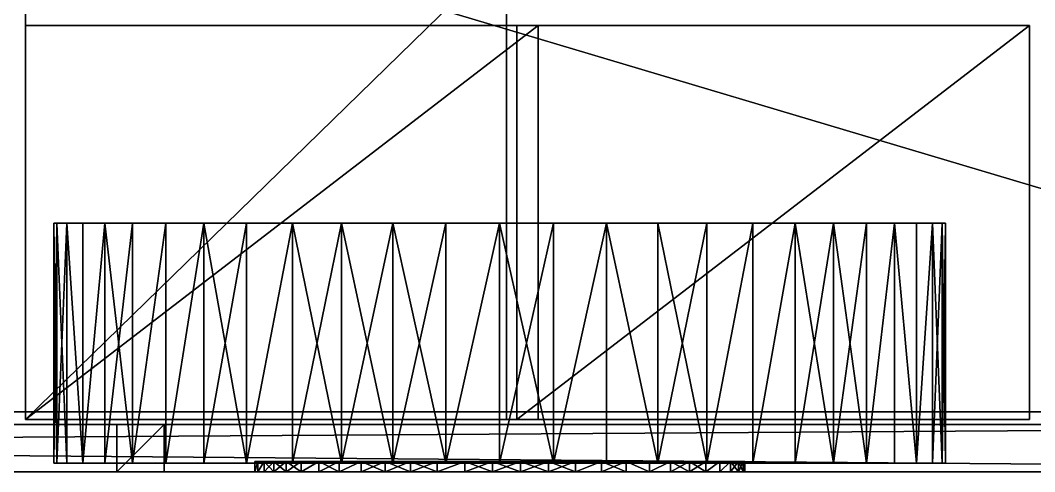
# Model space of a CAD drawing. Header units: millimetres. Extents: x -2700 to 8540, y -1280 to 1295.
# Drawn here: x 6241 to 7424, y -1280 to -753 of the extents above; entities that cross this region are included whole.
import ezdxf

# ---------------------------------------------------------------- set-up
doc = ezdxf.new("R2010")
doc.units = ezdxf.units.MM

msp = doc.modelspace()

# ---------------------------------------------------------------- linework, layer by layer
at = {"layer": 'CAD_75LAB'}
for points in [[(8540, -1280, 1090), (-40, -1280, 1090), (-40, 1280, 1090)], [(8540, 1280, 1090), (8540, -1280, 1090), (-40, 1280, 1090)], [(8540, -1280, 1180), (-40, 1280, 1180), (-40, -1280, 1180)], [(8540, 1280, 1180), (-40, 1280, 1180), (8540, -1280, 1180)], [(6247, -1219, 1183), (6247, -671, 1327), (6247, -671, 1183)], [(6247, -1219, 1327), (6247, -671, 1327), (6247, -1219, 1183)], [(6808, -671, 1183), (6247, -1219, 1183), (6247, -671, 1183)], [(6808, -671, 1183), (6808, -1219, 1183), (6247, -1219, 1183)], [(6808, -671, 1327), (6247, -671, 1327), (6247, -1219, 1327)], [(6808, -671, 1327), (6247, -1219, 1327), (6808, -1219, 1327)], [(6247, -1219, 1333), (6247, -671, 1477), (6247, -671, 1333)], [(6247, -1219, 1477), (6247, -671, 1477), (6247, -1219, 1333)], [(6808, -671, 1333), (6247, -1219, 1333), (6247, -671, 1333)], [(6808, -671, 1333), (6808, -1219, 1333), (6247, -1219, 1333)], [(6808, -671, 1477), (6247, -671, 1477), (6247, -1219, 1477)], [(6808, -671, 1477), (6247, -1219, 1477), (6808, -1219, 1477)], [(6247, -1219, 1483), (6247, -671, 1627), (6247, -671, 1483)], [(6247, -1219, 1627), (6247, -671, 1627), (6247, -1219, 1483)], [(6808, -671, 1483), (6247, -1219, 1483), (6247, -671, 1483)], [(6808, -671, 1483), (6808, -1219, 1483), (6247, -1219, 1483)], [(6808, -671, 1627), (6247, -671, 1627), (6247, -1219, 1627)], [(6808, -671, 1627), (6247, -1219, 1627), (6808, -1219, 1627)], [(6247, -1219, 1633), (6247, -671, 1777), (6247, -671, 1633)], [(6247, -1219, 1777), (6247, -671, 1777), (6247, -1219, 1633)], [(6808, -671, 1633), (6247, -1219, 1633), (6247, -671, 1633)], [(6808, -671, 1633), (6808, -1219, 1633), (6247, -1219, 1633)], [(6808, -671, 1777), (6247, -671, 1777), (6247, -1219, 1777)], [(6808, -671, 1777), (6247, -1219, 1777), (6808, -1219, 1777)], [(6247, -1219, 1783), (6247, -671, 1927), (6247, -671, 1783)], [(6247, -1219, 1927), (6247, -671, 1927), (6247, -1219, 1783)], [(6808, -671, 1783), (6247, -1219, 1783), (6247, -671, 1783)], [(6808, -671, 1783), (6808, -1219, 1783), (6247, -1219, 1783)], [(6808, -671, 1927), (6247, -671, 1927), (6247, -1219, 1927)], [(6808, -671, 1927), (6247, -1219, 1927), (6808, -1219, 1927)], [(6247, -1219, 1933), (6247, -671, 2077), (6247, -671, 1933)], [(6247, -1219, 2077), (6247, -671, 2077), (6247, -1219, 1933)], [(6808, -671, 1933), (6247, -1219, 1933), (6247, -671, 1933)], [(6808, -671, 1933), (6808, -1219, 1933), (6247, -1219, 1933)], [(6808, -671, 2077), (6247, -671, 2077), (6247, -1219, 2077)], [(6808, -671, 2077), (6247, -1219, 2077), (6808, -1219, 2077)], [(6247, -1219, 2083), (6247, -671, 2227), (6247, -671, 2083)], [(6247, -1219, 2227), (6247, -671, 2227), (6247, -1219, 2083)], [(6808, -671, 2083), (6247, -1219, 2083), (6247, -671, 2083)], [(6808, -671, 2083), (6808, -1219, 2083), (6247, -1219, 2083)], [(6808, -671, 2227), (6247, -671, 2227), (6247, -1219, 2227)], [(6808, -671, 2227), (6247, -1219, 2227), (6808, -1219, 2227)], [(6247, -1219, 2233), (6247, -671, 2377), (6247, -671, 2233)], [(6247, -1219, 2377), (6247, -671, 2377), (6247, -1219, 2233)], [(6808, -671, 2233), (6247, -1219, 2233), (6247, -671, 2233)], [(6808, -671, 2233), (6808, -1219, 2233), (6247, -1219, 2233)], [(6808, -671, 2377), (6247, -671, 2377), (6247, -1219, 2377)], [(6808, -671, 2377), (6247, -1219, 2377), (6808, -1219, 2377)], [(6247, -1219, 2383), (6247, -671, 2527), (6247, -671, 2383)], [(6247, -1219, 2527), (6247, -671, 2527), (6247, -1219, 2383)], [(6808, -671, 2383), (6247, -1219, 2383), (6247, -671, 2383)], [(6808, -671, 2383), (6808, -1219, 2383), (6247, -1219, 2383)], [(6808, -671, 2527), (6247, -671, 2527), (6247, -1219, 2527)], [(6808, -671, 2527), (6247, -1219, 2527), (6808, -1219, 2527)], [(6247, -1219, 2533), (6247, -671, 2677), (6247, -671, 2533)], [(6247, -1219, 2677), (6247, -671, 2677), (6247, -1219, 2533)], [(6808, -671, 2533), (6247, -1219, 2533), (6247, -671, 2533)], [(6808, -671, 2533), (6808, -1219, 2533), (6247, -1219, 2533)], [(6808, -671, 2677), (6247, -671, 2677), (6247, -1219, 2677)], [(6808, -671, 2677), (6247, -1219, 2677), (6808, -1219, 2677)], [(6808, -1219, 1183), (6808, -671, 1183), (6808, -671, 1327)], [(6808, -1219, 1327), (6808, -1219, 1183), (6808, -671, 1327)], [(6808, -1219, 1333), (6808, -671, 1333), (6808, -671, 1477)], [(6808, -1219, 1477), (6808, -1219, 1333), (6808, -671, 1477)], [(6808, -1219, 1483), (6808, -671, 1483), (6808, -671, 1627)], [(6808, -1219, 1627), (6808, -1219, 1483), (6808, -671, 1627)], [(6808, -1219, 1633), (6808, -671, 1633), (6808, -671, 1777)], [(6808, -1219, 1777), (6808, -1219, 1633), (6808, -671, 1777)], [(6808, -1219, 1783), (6808, -671, 1783), (6808, -671, 1927)], [(6808, -1219, 1927), (6808, -1219, 1783), (6808, -671, 1927)], [(6808, -1219, 1933), (6808, -671, 1933), (6808, -671, 2077)], [(6808, -1219, 2077), (6808, -1219, 1933), (6808, -671, 2077)], [(6808, -1219, 2083), (6808, -671, 2083), (6808, -671, 2227)], [(6808, -1219, 2227), (6808, -1219, 2083), (6808, -671, 2227)], [(6808, -1219, 2233), (6808, -671, 2233), (6808, -671, 2377)], [(6808, -1219, 2377), (6808, -1219, 2233), (6808, -671, 2377)], [(6808, -1219, 2383), (6808, -671, 2383), (6808, -671, 2527)], [(6808, -1219, 2527), (6808, -1219, 2383), (6808, -671, 2527)], [(6808, -1219, 2533), (6808, -671, 2533), (6808, -671, 2677)], [(6808, -1219, 2677), (6808, -1219, 2533), (6808, -671, 2677)], [(6247, -1219, 2683), (6247, -759, 2821), (6247, -759, 2683)], [(6247, -1219, 2821), (6247, -759, 2821), (6247, -1219, 2683)], [(6845, -759, 2821), (6845, -759, 2683), (6247, -759, 2683)], [(6845, -759, 2821), (6247, -759, 2683), (6247, -759, 2821)], [(6845, -759, 2683), (6247, -1219, 2683), (6247, -759, 2683)], [(6845, -759, 2683), (6845, -1219, 2683), (6247, -1219, 2683)], [(6845, -759, 2821), (6247, -759, 2821), (6247, -1219, 2821)], [(6845, -759, 2821), (6247, -1219, 2821), (6845, -1219, 2821)], [(6247, -1219, 2827), (6247, -759, 2965), (6247, -759, 2827)], [(6247, -1219, 2965), (6247, -759, 2965), (6247, -1219, 2827)], [(6845, -759, 2965), (6845, -759, 2827), (6247, -759, 2827)], [(6845, -759, 2965), (6247, -759, 2827), (6247, -759, 2965)], [(6845, -759, 2827), (6247, -1219, 2827), (6247, -759, 2827)], [(6845, -759, 2827), (6845, -1219, 2827), (6247, -1219, 2827)], [(6845, -759, 2965), (6247, -759, 2965), (6247, -1219, 2965)], [(6845, -759, 2965), (6247, -1219, 2965), (6845, -1219, 2965)], [(6247, -1219, 2971), (6247, -759, 3109), (6247, -759, 2971)], [(6247, -1219, 3109), (6247, -759, 3109), (6247, -1219, 2971)], [(6845, -759, 3109), (6845, -759, 2971), (6247, -759, 2971)], [(6845, -759, 3109), (6247, -759, 2971), (6247, -759, 3109)], [(6845, -759, 2971), (6247, -1219, 2971), (6247, -759, 2971)], [(6845, -759, 2971), (6845, -1219, 2971), (6247, -1219, 2971)], [(6845, -759, 3109), (6247, -759, 3109), (6247, -1219, 3109)], [(6845, -759, 3109), (6247, -1219, 3109), (6845, -1219, 3109)], [(6247, -1219, 3115), (6247, -759, 3253), (6247, -759, 3115)], [(6247, -1219, 3253), (6247, -759, 3253), (6247, -1219, 3115)], [(6845, -759, 3253), (6845, -759, 3115), (6247, -759, 3115)], [(6845, -759, 3253), (6247, -759, 3115), (6247, -759, 3253)], [(6845, -759, 3115), (6247, -1219, 3115), (6247, -759, 3115)], [(6845, -759, 3115), (6845, -1219, 3115), (6247, -1219, 3115)], [(6845, -759, 3253), (6247, -759, 3253), (6247, -1219, 3253)], [(6845, -759, 3253), (6247, -1219, 3253), (6845, -1219, 3253)], [(6247, -1219, 3259), (6247, -759, 3397), (6247, -759, 3259)], [(6247, -1219, 3397), (6247, -759, 3397), (6247, -1219, 3259)], [(6845, -759, 3397), (6845, -759, 3259), (6247, -759, 3259)], [(6845, -759, 3397), (6247, -759, 3259), (6247, -759, 3397)], [(6845, -759, 3259), (6247, -1219, 3259), (6247, -759, 3259)], [(6845, -759, 3259), (6845, -1219, 3259), (6247, -1219, 3259)], [(6845, -759, 3397), (6247, -759, 3397), (6247, -1219, 3397)], [(6845, -759, 3397), (6247, -1219, 3397), (6845, -1219, 3397)], [(6247, -1219, 3403), (6247, -759, 3541), (6247, -759, 3403)], [(6247, -1219, 3541), (6247, -759, 3541), (6247, -1219, 3403)], [(6845, -759, 3541), (6845, -759, 3403), (6247, -759, 3403)], [(6845, -759, 3541), (6247, -759, 3403), (6247, -759, 3541)], [(6845, -759, 3403), (6247, -1219, 3403), (6247, -759, 3403)], [(6845, -759, 3403), (6845, -1219, 3403), (6247, -1219, 3403)], [(6845, -759, 3541), (6247, -759, 3541), (6247, -1219, 3541)], [(6845, -759, 3541), (6247, -1219, 3541), (6845, -1219, 3541)], [(6820, -1219, 1183), (6820, -759, 1321), (6820, -759, 1183)], [(6820, -1219, 1321), (6820, -759, 1321), (6820, -1219, 1183)], [(7418, -759, 1321), (7418, -759, 1183), (6820, -759, 1183)], [(7418, -759, 1321), (6820, -759, 1183), (6820, -759, 1321)], [(7418, -759, 1183), (6820, -1219, 1183), (6820, -759, 1183)], [(7418, -759, 1183), (7418, -1219, 1183), (6820, -1219, 1183)], [(7418, -759, 1321), (6820, -759, 1321), (6820, -1219, 1321)], [(7418, -759, 1321), (6820, -1219, 1321), (7418, -1219, 1321)], [(6820, -1219, 1327), (6820, -759, 1465), (6820, -759, 1327)], [(6820, -1219, 1465), (6820, -759, 1465), (6820, -1219, 1327)], [(7418, -759, 1465), (7418, -759, 1327), (6820, -759, 1327)], [(7418, -759, 1465), (6820, -759, 1327), (6820, -759, 1465)], [(7418, -759, 1327), (6820, -1219, 1327), (6820, -759, 1327)], [(7418, -759, 1327), (7418, -1219, 1327), (6820, -1219, 1327)], [(7418, -759, 1465), (6820, -759, 1465), (6820, -1219, 1465)], [(7418, -759, 1465), (6820, -1219, 1465), (7418, -1219, 1465)], [(6820, -1219, 1471), (6820, -759, 1609), (6820, -759, 1471)], [(6820, -1219, 1609), (6820, -759, 1609), (6820, -1219, 1471)], [(7418, -759, 1609), (7418, -759, 1471), (6820, -759, 1471)], [(7418, -759, 1609), (6820, -759, 1471), (6820, -759, 1609)], [(7418, -759, 1471), (6820, -1219, 1471), (6820, -759, 1471)], [(7418, -759, 1471), (7418, -1219, 1471), (6820, -1219, 1471)], [(7418, -759, 1609), (6820, -759, 1609), (6820, -1219, 1609)], [(7418, -759, 1609), (6820, -1219, 1609), (7418, -1219, 1609)], [(6820, -1219, 1615), (6820, -759, 1753), (6820, -759, 1615)], [(6820, -1219, 1753), (6820, -759, 1753), (6820, -1219, 1615)], [(7418, -759, 1753), (7418, -759, 1615), (6820, -759, 1615)], [(7418, -759, 1753), (6820, -759, 1615), (6820, -759, 1753)], [(7418, -759, 1615), (6820, -1219, 1615), (6820, -759, 1615)], [(7418, -759, 1615), (7418, -1219, 1615), (6820, -1219, 1615)], [(7418, -759, 1753), (6820, -759, 1753), (6820, -1219, 1753)], [(7418, -759, 1753), (6820, -1219, 1753), (7418, -1219, 1753)], [(6820, -1219, 1759), (6820, -759, 1897), (6820, -759, 1759)], [(6820, -1219, 1897), (6820, -759, 1897), (6820, -1219, 1759)], [(7418, -759, 1897), (7418, -759, 1759), (6820, -759, 1759)], [(7418, -759, 1897), (6820, -759, 1759), (6820, -759, 1897)], [(7418, -759, 1759), (6820, -1219, 1759), (6820, -759, 1759)], [(7418, -759, 1759), (7418, -1219, 1759), (6820, -1219, 1759)], [(7418, -759, 1897), (6820, -759, 1897), (6820, -1219, 1897)], [(7418, -759, 1897), (6820, -1219, 1897), (7418, -1219, 1897)], [(6820, -1219, 1903), (6820, -759, 2041), (6820, -759, 1903)], [(6820, -1219, 2041), (6820, -759, 2041), (6820, -1219, 1903)], [(7418, -759, 2041), (7418, -759, 1903), (6820, -759, 1903)], [(7418, -759, 2041), (6820, -759, 1903), (6820, -759, 2041)], [(7418, -759, 1903), (6820, -1219, 1903), (6820, -759, 1903)], [(7418, -759, 1903), (7418, -1219, 1903), (6820, -1219, 1903)], [(7418, -759, 2041), (6820, -759, 2041), (6820, -1219, 2041)], [(7418, -759, 2041), (6820, -1219, 2041), (7418, -1219, 2041)], [(6820, -1219, 2047), (6820, -759, 2185), (6820, -759, 2047)], [(6820, -1219, 2185), (6820, -759, 2185), (6820, -1219, 2047)], [(7418, -759, 2185), (7418, -759, 2047), (6820, -759, 2047)], [(7418, -759, 2185), (6820, -759, 2047), (6820, -759, 2185)], [(7418, -759, 2047), (6820, -1219, 2047), (6820, -759, 2047)], [(7418, -759, 2047), (7418, -1219, 2047), (6820, -1219, 2047)], [(7418, -759, 2185), (6820, -759, 2185), (6820, -1219, 2185)], [(7418, -759, 2185), (6820, -1219, 2185), (7418, -1219, 2185)], [(6820, -1219, 2191), (6820, -759, 2329), (6820, -759, 2191)], [(6820, -1219, 2329), (6820, -759, 2329), (6820, -1219, 2191)], [(7418, -759, 2329), (7418, -759, 2191), (6820, -759, 2191)], [(7418, -759, 2329), (6820, -759, 2191), (6820, -759, 2329)], [(7418, -759, 2191), (6820, -1219, 2191), (6820, -759, 2191)], [(7418, -759, 2191), (7418, -1219, 2191), (6820, -1219, 2191)], [(7418, -759, 2329), (6820, -759, 2329), (6820, -1219, 2329)], [(7418, -759, 2329), (6820, -1219, 2329), (7418, -1219, 2329)], [(6820, -1219, 2335), (6820, -759, 2473), (6820, -759, 2335)], [(6820, -1219, 2473), (6820, -759, 2473), (6820, -1219, 2335)], [(7418, -759, 2473), (7418, -759, 2335), (6820, -759, 2335)], [(7418, -759, 2473), (6820, -759, 2335), (6820, -759, 2473)], [(7418, -759, 2335), (6820, -1219, 2335), (6820, -759, 2335)], [(7418, -759, 2335), (7418, -1219, 2335), (6820, -1219, 2335)], [(7418, -759, 2473), (6820, -759, 2473), (6820, -1219, 2473)], [(7418, -759, 2473), (6820, -1219, 2473), (7418, -1219, 2473)], [(6820, -1219, 2479), (6820, -759, 2617), (6820, -759, 2479)], [(6820, -1219, 2617), (6820, -759, 2617), (6820, -1219, 2479)], [(7418, -759, 2617), (7418, -759, 2479), (6820, -759, 2479)], [(7418, -759, 2617), (6820, -759, 2479), (6820, -759, 2617)], [(7418, -759, 2479), (6820, -1219, 2479), (6820, -759, 2479)], [(7418, -759, 2479), (7418, -1219, 2479), (6820, -1219, 2479)], [(7418, -759, 2617), (6820, -759, 2617), (6820, -1219, 2617)], [(7418, -759, 2617), (6820, -1219, 2617), (7418, -1219, 2617)], [(6845, -1219, 2683), (6845, -759, 2683), (6845, -759, 2821)], [(6845, -1219, 2821), (6845, -1219, 2683), (6845, -759, 2821)], [(6845, -1219, 2827), (6845, -759, 2827), (6845, -759, 2965)], [(6845, -1219, 2965), (6845, -1219, 2827), (6845, -759, 2965)], [(6845, -1219, 2971), (6845, -759, 2971), (6845, -759, 3109)], [(6845, -1219, 3109), (6845, -1219, 2971), (6845, -759, 3109)], [(6845, -1219, 3115), (6845, -759, 3115), (6845, -759, 3253)], [(6845, -1219, 3253), (6845, -1219, 3115), (6845, -759, 3253)], [(6845, -1219, 3259), (6845, -759, 3259), (6845, -759, 3397)], [(6845, -1219, 3397), (6845, -1219, 3259), (6845, -759, 3397)], [(6845, -1219, 3403), (6845, -759, 3403), (6845, -759, 3541)], [(6845, -1219, 3541), (6845, -1219, 3403), (6845, -759, 3541)], [(7418, -1219, 1183), (7418, -759, 1183), (7418, -759, 1321)], [(7418, -1219, 1321), (7418, -1219, 1183), (7418, -759, 1321)], [(7418, -1219, 1327), (7418, -759, 1327), (7418, -759, 1465)], [(7418, -1219, 1465), (7418, -1219, 1327), (7418, -759, 1465)], [(7418, -1219, 1471), (7418, -759, 1471), (7418, -759, 1609)], [(7418, -1219, 1609), (7418, -1219, 1471), (7418, -759, 1609)], [(7418, -1219, 1615), (7418, -759, 1615), (7418, -759, 1753)], [(7418, -1219, 1753), (7418, -1219, 1615), (7418, -759, 1753)], [(7418, -1219, 1759), (7418, -759, 1759), (7418, -759, 1897)], [(7418, -1219, 1897), (7418, -1219, 1759), (7418, -759, 1897)], [(7418, -1219, 1903), (7418, -759, 1903), (7418, -759, 2041)], [(7418, -1219, 2041), (7418, -1219, 1903), (7418, -759, 2041)], [(7418, -1219, 2047), (7418, -759, 2047), (7418, -759, 2185)], [(7418, -1219, 2185), (7418, -1219, 2047), (7418, -759, 2185)], [(7418, -1219, 2191), (7418, -759, 2191), (7418, -759, 2329)], [(7418, -1219, 2329), (7418, -1219, 2191), (7418, -759, 2329)], [(7418, -1219, 2335), (7418, -759, 2335), (7418, -759, 2473)], [(7418, -1219, 2473), (7418, -1219, 2335), (7418, -759, 2473)], [(7418, -1219, 2479), (7418, -759, 2479), (7418, -759, 2617)], [(7418, -1219, 2617), (7418, -1219, 2479), (7418, -759, 2617)], [(6280, -1270, 520), (6283.79, -1270, 582.68), (6283.79, -990, 582.68)], [(6280, -1270, 520), (6283.79, -990, 582.68), (6280, -990, 520)], [(6283.79, -1270, 457.32), (6280, -1270, 520), (6280, -990, 520)], [(6283.79, -1270, 457.32), (6280, -990, 520), (6283.79, -990, 457.32)], [(6283.79, -990, 582.68), (6283.79, -990, 457.32), (6280, -990, 520)], [(6283.79, -1270, 582.68), (6295.11, -1270, 644.44), (6295.11, -990, 644.44)], [(6283.79, -1270, 582.68), (6295.11, -990, 644.44), (6283.79, -990, 582.68)], [(6295.11, -1270, 395.56), (6283.79, -1270, 457.32), (6283.79, -990, 457.32)], [(6295.11, -1270, 395.56), (6283.79, -990, 457.32), (6295.11, -990, 395.56)], [(6283.79, -990, 457.32), (6313.79, -990, 335.61), (6295.11, -990, 395.56)], [(6283.79, -990, 457.32), (6410.77, -990, 175.18), (6372.05, -990, 224.61)], [(6283.79, -990, 457.32), (6372.05, -990, 224.61), (6313.79, -990, 335.61)], [(6283.79, -990, 457.32), (6675.56, -990, 15.11), (6410.77, -990, 175.18)], [(6313.79, -990, 704.39), (6283.79, -990, 582.68), (6295.11, -990, 644.44)], [(6410.77, -990, 864.82), (6283.79, -990, 582.68), (6313.79, -990, 704.39)], [(7304.89, -990, 395.56), (6283.79, -990, 582.68), (6410.77, -990, 864.82)], [(7304.89, -990, 395.56), (6675.56, -990, 15.11), (6283.79, -990, 457.32)], [(7304.89, -990, 395.56), (6283.79, -990, 457.32), (6283.79, -990, 582.68)], [(6313.79, -1270, 704.39), (6313.79, -990, 704.39), (6295.11, -990, 644.44)], [(6295.11, -1270, 644.44), (6313.79, -1270, 704.39), (6295.11, -990, 644.44)], [(6313.79, -1270, 335.61), (6295.11, -1270, 395.56), (6295.11, -990, 395.56)], [(6313.79, -1270, 335.61), (6295.11, -990, 395.56), (6313.79, -990, 335.61)], [(6313.79, -1270, 704.39), (6339.56, -990, 761.66), (6313.79, -990, 704.39)], [(6313.79, -1270, 704.39), (6339.56, -1270, 761.66), (6339.56, -990, 761.66)], [(6313.79, -1270, 335.61), (6313.79, -990, 335.61), (6339.56, -990, 278.34)], [(6339.56, -1270, 278.34), (6313.79, -1270, 335.61), (6339.56, -990, 278.34)], [(6313.79, -990, 335.61), (6372.05, -990, 224.61), (6339.56, -990, 278.34)], [(6410.77, -990, 864.82), (6313.79, -990, 704.39), (6339.56, -990, 761.66)], [(6339.56, -1270, 761.66), (6372.05, -990, 815.39), (6339.56, -990, 761.66)], [(6339.56, -1270, 761.66), (6372.05, -1270, 815.39), (6372.05, -990, 815.39)], [(6372.05, -1270, 224.61), (6339.56, -1270, 278.34), (6339.56, -990, 278.34)], [(6372.05, -1270, 224.61), (6339.56, -990, 278.34), (6372.05, -990, 224.61)], [(6410.77, -990, 864.82), (6339.56, -990, 761.66), (6372.05, -990, 815.39)], [(6372.05, -1270, 815.39), (6410.77, -990, 864.82), (6372.05, -990, 815.39)], [(6372.05, -1270, 815.39), (6410.77, -1270, 864.82), (6410.77, -990, 864.82)], [(6372.05, -1270, 224.61), (6372.05, -990, 224.61), (6410.77, -990, 175.18)], [(6410.77, -1270, 175.18), (6372.05, -1270, 224.61), (6410.77, -990, 175.18)], [(6410.77, -1270, 864.82), (6455.18, -990, 909.23), (6410.77, -990, 864.82)], [(6410.77, -1270, 864.82), (6455.18, -1270, 909.23), (6455.18, -990, 909.23)], [(6410.77, -1270, 175.18), (6410.77, -990, 175.18), (6455.18, -990, 130.77)], [(6455.18, -1270, 130.77), (6410.77, -1270, 175.18), (6455.18, -990, 130.77)], [(6504.61, -990, 92.05), (6455.18, -990, 130.77), (6410.77, -990, 175.18)], [(6675.56, -990, 15.11), (6504.61, -990, 92.05), (6410.77, -990, 175.18)], [(7304.89, -990, 395.56), (6410.77, -990, 864.82), (6455.18, -990, 909.23)], [(6455.18, -1270, 909.23), (6504.61, -990, 947.95), (6455.18, -990, 909.23)], [(6455.18, -1270, 909.23), (6504.61, -1270, 947.95), (6504.61, -990, 947.95)], [(6504.61, -1270, 92.05), (6455.18, -1270, 130.77), (6455.18, -990, 130.77)], [(6504.61, -1270, 92.05), (6455.18, -990, 130.77), (6504.61, -990, 92.05)], [(6615.61, -990, 1006.21), (6455.18, -990, 909.23), (6504.61, -990, 947.95)], [(7304.89, -990, 395.56), (6455.18, -990, 909.23), (6615.61, -990, 1006.21)], [(6504.61, -1270, 947.95), (6558.34, -990, 980.44), (6504.61, -990, 947.95)], [(6504.61, -1270, 947.95), (6558.34, -1270, 980.44), (6558.34, -990, 980.44)], [(6504.61, -1270, 92.05), (6504.61, -990, 92.05), (6558.34, -990, 59.56)], [(6558.34, -1270, 59.56), (6504.61, -1270, 92.05), (6558.34, -990, 59.56)], [(6675.56, -990, 15.11), (6558.34, -990, 59.56), (6504.61, -990, 92.05)], [(6615.61, -990, 1006.21), (6504.61, -990, 947.95), (6558.34, -990, 980.44)], [(6558.34, -1270, 980.44), (6615.61, -990, 1006.21), (6558.34, -990, 980.44)], [(6558.34, -1270, 980.44), (6615.61, -1270, 1006.21), (6615.61, -990, 1006.21)], [(6615.61, -1270, 33.79), (6558.34, -1270, 59.56), (6558.34, -990, 59.56)], [(6615.61, -1270, 33.79), (6558.34, -990, 59.56), (6615.61, -990, 33.79)], [(6675.56, -990, 15.11), (6615.61, -990, 33.79), (6558.34, -990, 59.56)], [(6615.61, -1270, 1006.21), (6675.56, -990, 1024.89), (6615.61, -990, 1006.21)], [(6615.61, -1270, 1006.21), (6675.56, -1270, 1024.89), (6675.56, -990, 1024.89)], [(6675.56, -1270, 15.11), (6615.61, -1270, 33.79), (6615.61, -990, 33.79)], [(6675.56, -1270, 15.11), (6615.61, -990, 33.79), (6675.56, -990, 15.11)], [(6737.32, -990, 1036.21), (6615.61, -990, 1006.21), (6675.56, -990, 1024.89)], [(7095.39, -990, 947.95), (6615.61, -990, 1006.21), (6737.32, -990, 1036.21)], [(7227.95, -990, 815.39), (7304.89, -990, 395.56), (6615.61, -990, 1006.21)], [(7227.95, -990, 815.39), (6615.61, -990, 1006.21), (7095.39, -990, 947.95)], [(6675.56, -1270, 1024.89), (6737.32, -990, 1036.21), (6675.56, -990, 1024.89)], [(6675.56, -1270, 1024.89), (6737.32, -1270, 1036.21), (6737.32, -990, 1036.21)], [(6737.32, -1270, 3.79), (6675.56, -1270, 15.11), (6675.56, -990, 15.11)], [(6737.32, -1270, 3.79), (6675.56, -990, 15.11), (6737.32, -990, 3.79)], [(6800, -990), (6737.32, -990, 3.79), (6675.56, -990, 15.11)], [(6984.39, -990, 33.79), (6800, -990), (6675.56, -990, 15.11)], [(7095.39, -990, 92.05), (6984.39, -990, 33.79), (6675.56, -990, 15.11)], [(7304.89, -990, 395.56), (7095.39, -990, 92.05), (6675.56, -990, 15.11)], [(6737.32, -1270, 1036.21), (6800, -990, 1040), (6737.32, -990, 1036.21)], [(6737.32, -1270, 1036.21), (6800, -1270, 1040), (6800, -990, 1040)], [(6737.32, -1270, 3.79), (6737.32, -990, 3.79), (6800, -990)], [(6800, -1270), (6737.32, -1270, 3.79), (6800, -990)], [(7095.39, -990, 947.95), (6737.32, -990, 1036.21), (6800, -990, 1040)], [(6800, -1270, 1040), (6862.68, -1270, 1036.21), (6862.68, -990, 1036.21)], [(6800, -1270, 1040), (6862.68, -990, 1036.21), (6800, -990, 1040)], [(6862.68, -1270, 3.79), (6800, -1270), (6800, -990)], [(6862.68, -1270, 3.79), (6800, -990), (6862.68, -990, 3.79)], [(6984.39, -990, 33.79), (6862.68, -990, 3.79), (6800, -990)], [(6924.44, -990, 1024.89), (6800, -990, 1040), (6862.68, -990, 1036.21)], [(7041.66, -990, 980.44), (6800, -990, 1040), (6924.44, -990, 1024.89)], [(7095.39, -990, 947.95), (6800, -990, 1040), (7041.66, -990, 980.44)], [(6862.68, -1270, 1036.21), (6924.44, -1270, 1024.89), (6924.44, -990, 1024.89)], [(6862.68, -1270, 1036.21), (6924.44, -990, 1024.89), (6862.68, -990, 1036.21)], [(6862.68, -1270, 3.79), (6862.68, -990, 3.79), (6924.44, -990, 15.11)], [(6924.44, -1270, 15.11), (6862.68, -1270, 3.79), (6924.44, -990, 15.11)], [(6984.39, -990, 33.79), (6924.44, -990, 15.11), (6862.68, -990, 3.79)], [(6984.39, -1270, 1006.21), (6984.39, -990, 1006.21), (6924.44, -990, 1024.89)], [(6924.44, -1270, 1024.89), (6984.39, -1270, 1006.21), (6924.44, -990, 1024.89)], [(6984.39, -1270, 33.79), (6924.44, -1270, 15.11), (6924.44, -990, 15.11)], [(6984.39, -1270, 33.79), (6924.44, -990, 15.11), (6984.39, -990, 33.79)], [(7041.66, -990, 980.44), (6924.44, -990, 1024.89), (6984.39, -990, 1006.21)], [(6984.39, -1270, 1006.21), (7041.66, -1270, 980.44), (7041.66, -990, 980.44)], [(6984.39, -1270, 1006.21), (7041.66, -990, 980.44), (6984.39, -990, 1006.21)], [(7041.66, -1270, 59.56), (6984.39, -1270, 33.79), (6984.39, -990, 33.79)], [(7041.66, -1270, 59.56), (6984.39, -990, 33.79), (7041.66, -990, 59.56)], [(7095.39, -990, 92.05), (7041.66, -990, 59.56), (6984.39, -990, 33.79)], [(7041.66, -1270, 980.44), (7095.39, -1270, 947.95), (7095.39, -990, 947.95)], [(7041.66, -1270, 980.44), (7095.39, -990, 947.95), (7041.66, -990, 980.44)], [(7041.66, -1270, 59.56), (7041.66, -990, 59.56), (7095.39, -990, 92.05)], [(7095.39, -1270, 92.05), (7041.66, -1270, 59.56), (7095.39, -990, 92.05)], [(7095.39, -1270, 947.95), (7144.82, -1270, 909.23), (7144.82, -990, 909.23)], [(7095.39, -1270, 947.95), (7144.82, -990, 909.23), (7095.39, -990, 947.95)], [(7095.39, -1270, 92.05), (7095.39, -990, 92.05), (7144.82, -990, 130.77)], [(7144.82, -1270, 130.77), (7095.39, -1270, 92.05), (7144.82, -990, 130.77)], [(7189.23, -990, 175.18), (7144.82, -990, 130.77), (7095.39, -990, 92.05)], [(7227.95, -990, 224.61), (7189.23, -990, 175.18), (7095.39, -990, 92.05)], [(7260.44, -990, 278.34), (7227.95, -990, 224.61), (7095.39, -990, 92.05)], [(7304.89, -990, 395.56), (7260.44, -990, 278.34), (7095.39, -990, 92.05)], [(7144.82, -990, 909.23), (7227.95, -990, 815.39), (7095.39, -990, 947.95)], [(7144.82, -1270, 909.23), (7189.23, -1270, 864.82), (7189.23, -990, 864.82)], [(7144.82, -1270, 909.23), (7189.23, -990, 864.82), (7144.82, -990, 909.23)], [(7189.23, -1270, 175.18), (7144.82, -1270, 130.77), (7144.82, -990, 130.77)], [(7189.23, -1270, 175.18), (7144.82, -990, 130.77), (7189.23, -990, 175.18)], [(7144.82, -990, 909.23), (7189.23, -990, 864.82), (7227.95, -990, 815.39)], [(7189.23, -1270, 864.82), (7227.95, -1270, 815.39), (7227.95, -990, 815.39)], [(7189.23, -1270, 864.82), (7227.95, -990, 815.39), (7189.23, -990, 864.82)], [(7227.95, -1270, 224.61), (7189.23, -1270, 175.18), (7189.23, -990, 175.18)], [(7227.95, -1270, 224.61), (7189.23, -990, 175.18), (7227.95, -990, 224.61)], [(7227.95, -1270, 815.39), (7260.44, -1270, 761.66), (7260.44, -990, 761.66)], [(7227.95, -1270, 815.39), (7260.44, -990, 761.66), (7227.95, -990, 815.39)], [(7227.95, -1270, 224.61), (7227.95, -990, 224.61), (7260.44, -990, 278.34)], [(7260.44, -1270, 278.34), (7227.95, -1270, 224.61), (7260.44, -990, 278.34)], [(7227.95, -990, 815.39), (7286.21, -990, 704.39), (7304.89, -990, 644.44)], [(7227.95, -990, 815.39), (7260.44, -990, 761.66), (7286.21, -990, 704.39)], [(7227.95, -990, 815.39), (7304.89, -990, 644.44), (7304.89, -990, 395.56)], [(7286.21, -1270, 704.39), (7286.21, -990, 704.39), (7260.44, -990, 761.66)], [(7260.44, -1270, 761.66), (7286.21, -1270, 704.39), (7260.44, -990, 761.66)], [(7286.21, -1270, 335.61), (7260.44, -990, 278.34), (7286.21, -990, 335.61)], [(7286.21, -1270, 335.61), (7260.44, -1270, 278.34), (7260.44, -990, 278.34)], [(7304.89, -990, 395.56), (7286.21, -990, 335.61), (7260.44, -990, 278.34)], [(7286.21, -1270, 704.39), (7304.89, -1270, 644.44), (7304.89, -990, 644.44)], [(7286.21, -1270, 704.39), (7304.89, -990, 644.44), (7286.21, -990, 704.39)], [(7286.21, -1270, 335.61), (7286.21, -990, 335.61), (7304.89, -990, 395.56)], [(7304.89, -1270, 395.56), (7286.21, -1270, 335.61), (7304.89, -990, 395.56)], [(7304.89, -1270, 644.44), (7316.21, -1270, 582.68), (7316.21, -990, 582.68)], [(7304.89, -1270, 644.44), (7316.21, -990, 582.68), (7304.89, -990, 644.44)], [(7316.21, -1270, 457.32), (7304.89, -990, 395.56), (7316.21, -990, 457.32)], [(7316.21, -1270, 457.32), (7304.89, -1270, 395.56), (7304.89, -990, 395.56)], [(7304.89, -990, 644.44), (7316.21, -990, 582.68), (7320, -990, 520)], [(7304.89, -990, 644.44), (7316.21, -990, 457.32), (7304.89, -990, 395.56)], [(7304.89, -990, 644.44), (7320, -990, 520), (7316.21, -990, 457.32)], [(7320, -1270, 520), (7320, -990, 520), (7316.21, -990, 582.68)], [(7316.21, -1270, 582.68), (7320, -1270, 520), (7316.21, -990, 582.68)], [(7316.21, -1270, 457.32), (7316.21, -990, 457.32), (7320, -990, 520)], [(7320, -1270, 520), (7316.21, -1270, 457.32), (7320, -990, 520)], [(8540, -1210, 1180), (-40, -1210, 1180), (-40, -1210, 1250)], [(8540, -1210, 1250), (8540, -1210, 1180), (-40, -1210, 1250)], [(8540, -1280, 1180), (-40, -1280, 1180), (-40, -1210, 1180)], [(8540, -1210, 1180), (8540, -1280, 1180), (-40, -1210, 1180)], [(8540, -1280, 1250), (-40, -1210, 1250), (-40, -1280, 1250)], [(8540, -1210, 1250), (-40, -1210, 1250), (8540, -1280, 1250)], [(8540, -1225, 3775), (8540, -1225, 3720), (-40, -1225, 3720)], [(8540, -1225, 3775), (-40, -1225, 3720), (-40, -1225, 3775)], [(8540, -1225, 3720), (-40, -1280, 3720), (-40, -1225, 3720)], [(8540, -1225, 3720), (8540, -1280, 3720), (-40, -1280, 3720)], [(8540, -1225, 3775), (-40, -1225, 3775), (-40, -1280, 3775)], [(8540, -1225, 3775), (-40, -1280, 3775), (8540, -1280, 3775)], [(6808, -1219, 1183), (6247, -1219, 1327), (6247, -1219, 1183)], [(6808, -1219, 1327), (6247, -1219, 1327), (6808, -1219, 1183)], [(6808, -1219, 1333), (6247, -1219, 1477), (6247, -1219, 1333)], [(6808, -1219, 1477), (6247, -1219, 1477), (6808, -1219, 1333)], [(6808, -1219, 1483), (6247, -1219, 1627), (6247, -1219, 1483)], [(6808, -1219, 1627), (6247, -1219, 1627), (6808, -1219, 1483)], [(6808, -1219, 1633), (6247, -1219, 1777), (6247, -1219, 1633)], [(6808, -1219, 1777), (6247, -1219, 1777), (6808, -1219, 1633)], [(6808, -1219, 1783), (6247, -1219, 1927), (6247, -1219, 1783)], [(6808, -1219, 1927), (6247, -1219, 1927), (6808, -1219, 1783)], [(6808, -1219, 1933), (6247, -1219, 2077), (6247, -1219, 1933)], [(6808, -1219, 2077), (6247, -1219, 2077), (6808, -1219, 1933)], [(6808, -1219, 2083), (6247, -1219, 2227), (6247, -1219, 2083)], [(6808, -1219, 2227), (6247, -1219, 2227), (6808, -1219, 2083)], [(6808, -1219, 2233), (6247, -1219, 2377), (6247, -1219, 2233)], [(6808, -1219, 2377), (6247, -1219, 2377), (6808, -1219, 2233)], [(6808, -1219, 2383), (6247, -1219, 2527), (6247, -1219, 2383)], [(6808, -1219, 2527), (6247, -1219, 2527), (6808, -1219, 2383)], [(6808, -1219, 2533), (6247, -1219, 2677), (6247, -1219, 2533)], [(6808, -1219, 2677), (6247, -1219, 2677), (6808, -1219, 2533)], [(6845, -1219, 2821), (6247, -1219, 2683), (6845, -1219, 2683)], [(6845, -1219, 2821), (6247, -1219, 2821), (6247, -1219, 2683)], [(6845, -1219, 2965), (6247, -1219, 2827), (6845, -1219, 2827)], [(6845, -1219, 2965), (6247, -1219, 2965), (6247, -1219, 2827)], [(6845, -1219, 3109), (6247, -1219, 2971), (6845, -1219, 2971)], [(6845, -1219, 3109), (6247, -1219, 3109), (6247, -1219, 2971)], [(6845, -1219, 3253), (6247, -1219, 3115), (6845, -1219, 3115)], [(6845, -1219, 3253), (6247, -1219, 3253), (6247, -1219, 3115)], [(6845, -1219, 3397), (6247, -1219, 3259), (6845, -1219, 3259)], [(6845, -1219, 3397), (6247, -1219, 3397), (6247, -1219, 3259)], [(6845, -1219, 3541), (6247, -1219, 3403), (6845, -1219, 3403)], [(6845, -1219, 3541), (6247, -1219, 3541), (6247, -1219, 3403)], [(6353.75, -1225, 3720), (6353.75, -1225, 1180), (6353.75, -1280, 1180)], [(6353.75, -1280, 3720), (6353.75, -1225, 3720), (6353.75, -1280, 1180)], [(6353.75, -1225, 3720), (6408.75, -1225, 1180), (6353.75, -1225, 1180)], [(6408.75, -1225, 3720), (6408.75, -1225, 1180), (6353.75, -1225, 3720)], [(6408.75, -1225, 1180), (6353.75, -1280, 1180), (6353.75, -1225, 1180)], [(6408.75, -1225, 1180), (6408.75, -1280, 1180), (6353.75, -1280, 1180)], [(6408.75, -1225, 3720), (6353.75, -1225, 3720), (6353.75, -1280, 3720)], [(6408.75, -1225, 3720), (6353.75, -1280, 3720), (6408.75, -1280, 3720)], [(6408.75, -1225, 3720), (6408.75, -1280, 1180), (6408.75, -1225, 1180)], [(6408.75, -1280, 3720), (6408.75, -1280, 1180), (6408.75, -1225, 3720)], [(7418, -1219, 1321), (6820, -1219, 1183), (7418, -1219, 1183)], [(7418, -1219, 1321), (6820, -1219, 1321), (6820, -1219, 1183)], [(7418, -1219, 1465), (6820, -1219, 1327), (7418, -1219, 1327)], [(7418, -1219, 1465), (6820, -1219, 1465), (6820, -1219, 1327)], [(7418, -1219, 1609), (6820, -1219, 1471), (7418, -1219, 1471)], [(7418, -1219, 1609), (6820, -1219, 1609), (6820, -1219, 1471)], [(7418, -1219, 1753), (6820, -1219, 1615), (7418, -1219, 1615)], [(7418, -1219, 1753), (6820, -1219, 1753), (6820, -1219, 1615)], [(7418, -1219, 1897), (6820, -1219, 1759), (7418, -1219, 1759)], [(7418, -1219, 1897), (6820, -1219, 1897), (6820, -1219, 1759)], [(7418, -1219, 2041), (6820, -1219, 1903), (7418, -1219, 1903)], [(7418, -1219, 2041), (6820, -1219, 2041), (6820, -1219, 1903)], [(7418, -1219, 2185), (6820, -1219, 2047), (7418, -1219, 2047)], [(7418, -1219, 2185), (6820, -1219, 2185), (6820, -1219, 2047)], [(7418, -1219, 2329), (6820, -1219, 2191), (7418, -1219, 2191)], [(7418, -1219, 2329), (6820, -1219, 2329), (6820, -1219, 2191)], [(7418, -1219, 2473), (6820, -1219, 2335), (7418, -1219, 2335)], [(7418, -1219, 2473), (6820, -1219, 2473), (6820, -1219, 2335)], [(7418, -1219, 2617), (6820, -1219, 2479), (7418, -1219, 2479)], [(7418, -1219, 2617), (6820, -1219, 2617), (6820, -1219, 2479)], [(6283.79, -1270, 582.68), (6280, -1270, 520), (6283.79, -1270, 457.32)], [(6283.79, -1270, 457.32), (6295.11, -1270, 395.56), (6313.79, -1270, 335.61)], [(6283.79, -1270, 457.32), (6372.05, -1270, 224.61), (6410.77, -1270, 175.18)], [(6283.79, -1270, 457.32), (6313.79, -1270, 335.61), (6372.05, -1270, 224.61)], [(6283.79, -1270, 457.32), (6410.77, -1270, 175.18), (6675.56, -1270, 15.11)], [(6313.79, -1270, 704.39), (6295.11, -1270, 644.44), (6283.79, -1270, 582.68)], [(6410.77, -1270, 864.82), (6313.79, -1270, 704.39), (6283.79, -1270, 582.68)], [(7304.89, -1270, 395.56), (6410.77, -1270, 864.82), (6283.79, -1270, 582.68)], [(7304.89, -1270, 395.56), (6283.79, -1270, 457.32), (6675.56, -1270, 15.11)], [(7304.89, -1270, 395.56), (6283.79, -1270, 582.68), (6283.79, -1270, 457.32)], [(6313.79, -1270, 335.61), (6339.56, -1270, 278.34), (6372.05, -1270, 224.61)], [(6410.77, -1270, 864.82), (6339.56, -1270, 761.66), (6313.79, -1270, 704.39)], [(6410.77, -1270, 864.82), (6372.05, -1270, 815.39), (6339.56, -1270, 761.66)], [(6504.61, -1270, 92.05), (6410.77, -1270, 175.18), (6455.18, -1270, 130.77)], [(6675.56, -1270, 15.11), (6410.77, -1270, 175.18), (6504.61, -1270, 92.05)], [(7304.89, -1270, 395.56), (6455.18, -1270, 909.23), (6410.77, -1270, 864.82)], [(6615.61, -1270, 1006.21), (6504.61, -1270, 947.95), (6455.18, -1270, 909.23)], [(7304.89, -1270, 395.56), (6615.61, -1270, 1006.21), (6455.18, -1270, 909.23)], [(6675.56, -1270, 15.11), (6504.61, -1270, 92.05), (6558.34, -1270, 59.56)], [(6615.61, -1270, 1006.21), (6558.34, -1270, 980.44), (6504.61, -1270, 947.95)], [(6514.47, -1280, 536.33), (6518.19, -1280, 568.77), (6518.19, -1268, 568.77)], [(6514.47, -1280, 536.33), (6518.19, -1268, 568.77), (6514.47, -1268, 536.33)], [(6514.47, -1280, 503.67), (6514.47, -1280, 536.33), (6514.47, -1268, 536.33)], [(6514.47, -1280, 503.67), (6514.47, -1268, 536.33), (6514.47, -1268, 503.67)], [(6514.47, -1280, 503.67), (6514.47, -1268, 503.67), (6518.19, -1268, 471.23)], [(6518.19, -1280, 471.23), (6514.47, -1280, 503.67), (6518.19, -1268, 471.23)], [(6514.47, -1268, 503.67), (6525.58, -1268, 439.42), (6518.19, -1268, 471.23)], [(6518.19, -1268, 568.77), (6514.47, -1268, 503.67), (6514.47, -1268, 536.33)], [(6536.56, -1268, 631.33), (6525.58, -1268, 439.42), (6514.47, -1268, 503.67)], [(6536.56, -1268, 631.33), (6514.47, -1268, 503.67), (6518.19, -1268, 568.77)], [(6518.19, -1280, 568.77), (6525.58, -1280, 600.58), (6525.58, -1268, 600.58)], [(6518.19, -1280, 568.77), (6525.58, -1268, 600.58), (6518.19, -1268, 568.77)], [(6518.19, -1280, 471.23), (6518.19, -1268, 471.23), (6525.58, -1268, 439.42)], [(6525.58, -1280, 439.42), (6518.19, -1280, 471.23), (6525.58, -1268, 439.42)], [(6536.56, -1268, 631.33), (6518.19, -1268, 568.77), (6525.58, -1268, 600.58)], [(6525.58, -1280, 600.58), (6536.56, -1280, 631.33), (6536.56, -1268, 631.33)], [(6525.58, -1280, 600.58), (6536.56, -1268, 631.33), (6525.58, -1268, 600.58)], [(6536.56, -1280, 408.67), (6525.58, -1280, 439.42), (6525.58, -1268, 439.42)], [(6536.56, -1280, 408.67), (6525.58, -1268, 439.42), (6536.56, -1268, 408.67)], [(6525.58, -1268, 439.42), (6550.97, -1268, 379.36), (6536.56, -1268, 408.67)], [(6525.58, -1268, 439.42), (6589.29, -1268, 326.61), (6550.97, -1268, 379.36)], [(6525.58, -1268, 439.42), (6696.24, -1268, 253.49), (6589.29, -1268, 326.61)], [(6568.62, -1268, 688.11), (6525.58, -1268, 439.42), (6536.56, -1268, 631.33)], [(6666.53, -1268, 772.95), (6525.58, -1268, 439.42), (6568.62, -1268, 688.11)], [(6824.47, -1268, 804.95), (6525.58, -1268, 439.42), (6666.53, -1268, 772.95)], [(6824.47, -1268, 804.95), (6696.24, -1268, 253.49), (6525.58, -1268, 439.42)], [(6536.56, -1280, 631.33), (6550.97, -1280, 660.64), (6550.97, -1268, 660.64)], [(6536.56, -1280, 631.33), (6550.97, -1268, 660.64), (6536.56, -1268, 631.33)], [(6550.97, -1280, 379.36), (6536.56, -1280, 408.67), (6536.56, -1268, 408.67)], [(6550.97, -1280, 379.36), (6536.56, -1268, 408.67), (6550.97, -1268, 379.36)], [(6568.62, -1268, 688.11), (6536.56, -1268, 631.33), (6550.97, -1268, 660.64)], [(6550.97, -1280, 660.64), (6568.62, -1280, 688.11), (6568.62, -1268, 688.11)], [(6550.97, -1280, 660.64), (6568.62, -1268, 688.11), (6550.97, -1268, 660.64)], [(6568.62, -1280, 351.89), (6550.97, -1280, 379.36), (6550.97, -1268, 379.36)], [(6568.62, -1280, 351.89), (6550.97, -1268, 379.36), (6568.62, -1268, 351.89)], [(6550.97, -1268, 379.36), (6589.29, -1268, 326.61), (6568.62, -1268, 351.89)], [(6675.56, -1270, 15.11), (6558.34, -1270, 59.56), (6615.61, -1270, 33.79)], [(6568.62, -1280, 688.11), (6589.29, -1280, 713.39), (6589.29, -1268, 713.39)], [(6568.62, -1280, 688.11), (6589.29, -1268, 713.39), (6568.62, -1268, 688.11)], [(6568.62, -1280, 351.89), (6568.62, -1268, 351.89), (6589.29, -1268, 326.61)], [(6589.29, -1280, 326.61), (6568.62, -1280, 351.89), (6589.29, -1268, 326.61)], [(6638.57, -1268, 756.08), (6568.62, -1268, 688.11), (6589.29, -1268, 713.39)], [(6666.53, -1268, 772.95), (6568.62, -1268, 688.11), (6638.57, -1268, 756.08)], [(6589.29, -1280, 713.39), (6612.71, -1268, 736.14), (6589.29, -1268, 713.39)], [(6589.29, -1280, 713.39), (6612.71, -1280, 736.14), (6612.71, -1268, 736.14)], [(6612.71, -1280, 303.86), (6589.29, -1280, 326.61), (6589.29, -1268, 326.61)], [(6612.71, -1280, 303.86), (6589.29, -1268, 326.61), (6612.71, -1268, 303.86)], [(6666.53, -1268, 267.05), (6612.71, -1268, 303.86), (6589.29, -1268, 326.61)], [(6696.24, -1268, 253.49), (6666.53, -1268, 267.05), (6589.29, -1268, 326.61)], [(6638.57, -1268, 756.08), (6589.29, -1268, 713.39), (6612.71, -1268, 736.14)], [(6612.71, -1280, 736.14), (6638.57, -1268, 756.08), (6612.71, -1268, 736.14)], [(6612.71, -1280, 736.14), (6638.57, -1280, 756.08), (6638.57, -1268, 756.08)], [(6612.71, -1280, 303.86), (6612.71, -1268, 303.86), (6638.57, -1268, 283.92)], [(6638.57, -1280, 283.92), (6612.71, -1280, 303.86), (6638.57, -1268, 283.92)], [(6666.53, -1268, 267.05), (6638.57, -1268, 283.92), (6612.71, -1268, 303.86)], [(6737.32, -1270, 1036.21), (6675.56, -1270, 1024.89), (6615.61, -1270, 1006.21)], [(7095.39, -1270, 947.95), (6737.32, -1270, 1036.21), (6615.61, -1270, 1006.21)], [(7227.95, -1270, 815.39), (6615.61, -1270, 1006.21), (7304.89, -1270, 395.56)], [(7227.95, -1270, 815.39), (7095.39, -1270, 947.95), (6615.61, -1270, 1006.21)], [(6638.57, -1280, 756.08), (6666.53, -1268, 772.95), (6638.57, -1268, 756.08)], [(6638.57, -1280, 756.08), (6666.53, -1280, 772.95), (6666.53, -1268, 772.95)], [(6666.53, -1280, 267.05), (6638.57, -1280, 283.92), (6638.57, -1268, 283.92)], [(6666.53, -1280, 267.05), (6638.57, -1268, 283.92), (6666.53, -1268, 267.05)], [(6666.53, -1280, 772.95), (6696.24, -1268, 786.51), (6666.53, -1268, 772.95)], [(6666.53, -1280, 772.95), (6696.24, -1280, 786.51), (6696.24, -1268, 786.51)], [(6696.24, -1280, 253.49), (6666.53, -1280, 267.05), (6666.53, -1268, 267.05)], [(6696.24, -1280, 253.49), (6666.53, -1268, 267.05), (6696.24, -1268, 253.49)], [(6824.47, -1268, 804.95), (6666.53, -1268, 772.95), (6696.24, -1268, 786.51)], [(6800, -1270), (6675.56, -1270, 15.11), (6737.32, -1270, 3.79)], [(6984.39, -1270, 33.79), (6675.56, -1270, 15.11), (6800, -1270)], [(7095.39, -1270, 92.05), (6675.56, -1270, 15.11), (6984.39, -1270, 33.79)], [(7304.89, -1270, 395.56), (6675.56, -1270, 15.11), (7095.39, -1270, 92.05)], [(6696.24, -1280, 786.51), (6727.29, -1268, 796.6), (6696.24, -1268, 786.51)], [(6696.24, -1280, 786.51), (6727.29, -1280, 796.6), (6727.29, -1268, 796.6)], [(6727.29, -1280, 243.4), (6696.24, -1280, 253.49), (6696.24, -1268, 253.49)], [(6727.29, -1280, 243.4), (6696.24, -1268, 253.49), (6727.29, -1268, 243.4)], [(6856.8, -1268, 239.7), (6727.29, -1268, 243.4), (6696.24, -1268, 253.49)], [(6888.38, -1268, 248), (6856.8, -1268, 239.7), (6696.24, -1268, 253.49)], [(6824.47, -1268, 804.95), (6696.24, -1268, 786.51), (6727.29, -1268, 796.6)], [(6824.47, -1268, 804.95), (6888.38, -1268, 248), (6696.24, -1268, 253.49)], [(6727.29, -1280, 796.6), (6759.3, -1268, 803.09), (6727.29, -1268, 796.6)], [(6727.29, -1280, 796.6), (6759.3, -1280, 803.09), (6759.3, -1268, 803.09)], [(6727.29, -1280, 243.4), (6727.29, -1268, 243.4), (6759.3, -1268, 236.91)], [(6759.3, -1280, 236.91), (6727.29, -1280, 243.4), (6759.3, -1268, 236.91)], [(6791.83, -1268, 234.12), (6759.3, -1268, 236.91), (6727.29, -1268, 243.4)], [(6856.8, -1268, 239.7), (6791.83, -1268, 234.12), (6727.29, -1268, 243.4)], [(6824.47, -1268, 804.95), (6727.29, -1268, 796.6), (6759.3, -1268, 803.09)], [(7095.39, -1270, 947.95), (6800, -1270, 1040), (6737.32, -1270, 1036.21)], [(6759.3, -1280, 803.09), (6791.83, -1268, 805.88), (6759.3, -1268, 803.09)], [(6759.3, -1280, 803.09), (6791.83, -1280, 805.88), (6791.83, -1268, 805.88)], [(6791.83, -1280, 234.12), (6759.3, -1280, 236.91), (6759.3, -1268, 236.91)], [(6791.83, -1280, 234.12), (6759.3, -1268, 236.91), (6791.83, -1268, 234.12)], [(6824.47, -1268, 804.95), (6759.3, -1268, 803.09), (6791.83, -1268, 805.88)], [(6791.83, -1280, 805.88), (6824.47, -1268, 804.95), (6791.83, -1268, 805.88)], [(6791.83, -1280, 805.88), (6824.47, -1280, 804.95), (6824.47, -1268, 804.95)], [(6824.47, -1280, 235.05), (6791.83, -1280, 234.12), (6791.83, -1268, 234.12)], [(6824.47, -1280, 235.05), (6791.83, -1268, 234.12), (6824.47, -1268, 235.05)], [(6856.8, -1268, 239.7), (6824.47, -1268, 235.05), (6791.83, -1268, 234.12)], [(6984.39, -1270, 33.79), (6800, -1270), (6862.68, -1270, 3.79)], [(6924.44, -1270, 1024.89), (6862.68, -1270, 1036.21), (6800, -1270, 1040)], [(7041.66, -1270, 980.44), (6924.44, -1270, 1024.89), (6800, -1270, 1040)], [(7095.39, -1270, 947.95), (7041.66, -1270, 980.44), (6800, -1270, 1040)], [(6824.47, -1280, 804.95), (6856.8, -1268, 800.3), (6824.47, -1268, 804.95)], [(6824.47, -1280, 804.95), (6856.8, -1280, 800.3), (6856.8, -1268, 800.3)], [(6856.8, -1280, 239.7), (6824.47, -1280, 235.05), (6824.47, -1268, 235.05)], [(6856.8, -1280, 239.7), (6824.47, -1268, 235.05), (6856.8, -1268, 239.7)], [(6888.38, -1268, 792), (6824.47, -1268, 804.95), (6856.8, -1268, 800.3)], [(6947.69, -1268, 764.92), (6824.47, -1268, 804.95), (6888.38, -1268, 792)], [(6947.69, -1268, 764.92), (6888.38, -1268, 248), (6824.47, -1268, 804.95)], [(6856.8, -1280, 800.3), (6888.38, -1280, 792), (6888.38, -1268, 792)], [(6856.8, -1280, 800.3), (6888.38, -1268, 792), (6856.8, -1268, 800.3)], [(6888.38, -1280, 248), (6856.8, -1280, 239.7), (6856.8, -1268, 239.7)], [(6888.38, -1280, 248), (6856.8, -1268, 239.7), (6888.38, -1268, 248)], [(6984.39, -1270, 33.79), (6862.68, -1270, 3.79), (6924.44, -1270, 15.11)], [(6888.38, -1280, 792), (6918.81, -1280, 780.15), (6918.81, -1268, 780.15)], [(6888.38, -1280, 792), (6918.81, -1268, 780.15), (6888.38, -1268, 792)], [(6888.38, -1280, 248), (6888.38, -1268, 248), (6918.81, -1268, 259.85)], [(6918.81, -1280, 259.85), (6888.38, -1280, 248), (6918.81, -1268, 259.85)], [(6947.69, -1268, 275.08), (6918.81, -1268, 259.85), (6888.38, -1268, 248)], [(7086, -1268, 520), (6947.69, -1268, 275.08), (6888.38, -1268, 248)], [(6947.69, -1268, 764.92), (6888.38, -1268, 792), (6918.81, -1268, 780.15)], [(6947.69, -1268, 764.92), (7086, -1268, 520), (6888.38, -1268, 248)], [(6918.81, -1280, 780.15), (6947.69, -1280, 764.92), (6947.69, -1268, 764.92)], [(6918.81, -1280, 780.15), (6947.69, -1268, 764.92), (6918.81, -1268, 780.15)], [(6947.69, -1280, 275.08), (6918.81, -1268, 259.85), (6947.69, -1268, 275.08)], [(6947.69, -1280, 275.08), (6918.81, -1280, 259.85), (6918.81, -1268, 259.85)], [(7041.66, -1270, 980.44), (6984.39, -1270, 1006.21), (6924.44, -1270, 1024.89)], [(6974.65, -1280, 746.48), (6974.65, -1268, 746.48), (6947.69, -1268, 764.92)], [(6947.69, -1280, 764.92), (6974.65, -1280, 746.48), (6947.69, -1268, 764.92)], [(6974.65, -1280, 293.52), (6947.69, -1280, 275.08), (6947.69, -1268, 275.08)], [(6974.65, -1280, 293.52), (6947.69, -1268, 275.08), (6974.65, -1268, 293.52)], [(7078.57, -1268, 455.22), (6974.65, -1268, 293.52), (6947.69, -1268, 275.08)], [(7086, -1268, 520), (7078.57, -1268, 455.22), (6947.69, -1268, 275.08)], [(7021.4, -1268, 701.04), (7086, -1268, 520), (6947.69, -1268, 764.92)], [(6999.32, -1268, 725.1), (6947.69, -1268, 764.92), (6974.65, -1268, 746.48)], [(6999.32, -1268, 725.1), (7021.4, -1268, 701.04), (6947.69, -1268, 764.92)], [(6974.65, -1280, 746.48), (6999.32, -1280, 725.1), (6999.32, -1268, 725.1)], [(6974.65, -1280, 746.48), (6999.32, -1268, 725.1), (6974.65, -1268, 746.48)], [(6974.65, -1280, 293.52), (6974.65, -1268, 293.52), (6999.32, -1268, 314.9)], [(6999.32, -1280, 314.9), (6974.65, -1280, 293.52), (6999.32, -1268, 314.9)], [(7040.6, -1268, 365.38), (6999.32, -1268, 314.9), (6974.65, -1268, 293.52)], [(7078.57, -1268, 455.22), (7040.6, -1268, 365.38), (6974.65, -1268, 293.52)], [(7095.39, -1270, 92.05), (6984.39, -1270, 33.79), (7041.66, -1270, 59.56)], [(6999.32, -1280, 725.1), (7021.4, -1280, 701.04), (7021.4, -1268, 701.04)], [(6999.32, -1280, 725.1), (7021.4, -1268, 701.04), (6999.32, -1268, 725.1)], [(7021.4, -1280, 338.96), (6999.32, -1268, 314.9), (7021.4, -1268, 338.96)], [(7021.4, -1280, 338.96), (6999.32, -1280, 314.9), (6999.32, -1268, 314.9)], [(7040.6, -1268, 365.38), (7021.4, -1268, 338.96), (6999.32, -1268, 314.9)], [(7021.4, -1280, 701.04), (7040.6, -1280, 674.62), (7040.6, -1268, 674.62)], [(7021.4, -1280, 701.04), (7040.6, -1268, 674.62), (7021.4, -1268, 701.04)], [(7040.6, -1280, 365.38), (7021.4, -1268, 338.96), (7040.6, -1268, 365.38)], [(7040.6, -1280, 365.38), (7021.4, -1280, 338.96), (7021.4, -1268, 338.96)], [(7021.4, -1268, 701.04), (7078.57, -1268, 584.78), (7086, -1268, 520)], [(7021.4, -1268, 701.04), (7040.6, -1268, 674.62), (7078.57, -1268, 584.78)], [(7040.6, -1280, 674.62), (7056.66, -1280, 646.19), (7056.66, -1268, 646.19)], [(7040.6, -1280, 674.62), (7056.66, -1268, 646.19), (7040.6, -1268, 674.62)], [(7040.6, -1280, 365.38), (7040.6, -1268, 365.38), (7056.66, -1268, 393.81)], [(7056.66, -1280, 393.81), (7040.6, -1280, 365.38), (7056.66, -1268, 393.81)], [(7078.57, -1268, 455.22), (7056.66, -1268, 393.81), (7040.6, -1268, 365.38)], [(7040.6, -1268, 674.62), (7069.37, -1268, 616.11), (7078.57, -1268, 584.78)], [(7040.6, -1268, 674.62), (7056.66, -1268, 646.19), (7069.37, -1268, 616.11)], [(7056.66, -1280, 646.19), (7069.37, -1280, 616.11), (7069.37, -1268, 616.11)], [(7056.66, -1280, 646.19), (7069.37, -1268, 616.11), (7056.66, -1268, 646.19)], [(7056.66, -1280, 393.81), (7056.66, -1268, 393.81), (7069.37, -1268, 423.89)], [(7069.37, -1280, 423.89), (7056.66, -1280, 393.81), (7069.37, -1268, 423.89)], [(7078.57, -1268, 455.22), (7069.37, -1268, 423.89), (7056.66, -1268, 393.81)], [(7069.37, -1280, 616.11), (7078.57, -1280, 584.78), (7078.57, -1268, 584.78)], [(7069.37, -1280, 616.11), (7078.57, -1268, 584.78), (7069.37, -1268, 616.11)], [(7078.57, -1280, 455.22), (7069.37, -1268, 423.89), (7078.57, -1268, 455.22)], [(7078.57, -1280, 455.22), (7069.37, -1280, 423.89), (7069.37, -1268, 423.89)], [(7084.14, -1280, 552.6), (7084.14, -1268, 552.6), (7078.57, -1268, 584.78)], [(7078.57, -1280, 584.78), (7084.14, -1280, 552.6), (7078.57, -1268, 584.78)], [(7078.57, -1280, 455.22), (7078.57, -1268, 455.22), (7084.14, -1268, 487.4)], [(7084.14, -1280, 487.4), (7078.57, -1280, 455.22), (7084.14, -1268, 487.4)], [(7086, -1268, 520), (7084.14, -1268, 487.4), (7078.57, -1268, 455.22)], [(7078.57, -1268, 584.78), (7084.14, -1268, 552.6), (7086, -1268, 520)], [(7084.14, -1280, 552.6), (7086, -1280, 520), (7086, -1268, 520)], [(7084.14, -1280, 552.6), (7086, -1268, 520), (7084.14, -1268, 552.6)], [(7086, -1280, 520), (7084.14, -1268, 487.4), (7086, -1268, 520)], [(7086, -1280, 520), (7084.14, -1280, 487.4), (7084.14, -1268, 487.4)], [(7189.23, -1270, 175.18), (7095.39, -1270, 92.05), (7144.82, -1270, 130.77)], [(7227.95, -1270, 224.61), (7095.39, -1270, 92.05), (7189.23, -1270, 175.18)], [(7260.44, -1270, 278.34), (7095.39, -1270, 92.05), (7227.95, -1270, 224.61)], [(7304.89, -1270, 395.56), (7095.39, -1270, 92.05), (7260.44, -1270, 278.34)], [(7144.82, -1270, 909.23), (7095.39, -1270, 947.95), (7227.95, -1270, 815.39)], [(7144.82, -1270, 909.23), (7227.95, -1270, 815.39), (7189.23, -1270, 864.82)], [(7227.95, -1270, 815.39), (7304.89, -1270, 644.44), (7286.21, -1270, 704.39)], [(7227.95, -1270, 815.39), (7286.21, -1270, 704.39), (7260.44, -1270, 761.66)], [(7227.95, -1270, 815.39), (7304.89, -1270, 395.56), (7304.89, -1270, 644.44)], [(7304.89, -1270, 395.56), (7260.44, -1270, 278.34), (7286.21, -1270, 335.61)], [(7304.89, -1270, 644.44), (7320, -1270, 520), (7316.21, -1270, 582.68)], [(7304.89, -1270, 644.44), (7304.89, -1270, 395.56), (7316.21, -1270, 457.32)], [(7304.89, -1270, 644.44), (7316.21, -1270, 457.32), (7320, -1270, 520)], [(8540, -1280, 1090), (-40, -1280, 1180), (-40, -1280, 1090)], [(8540, -1280, 1180), (-40, -1280, 1180), (8540, -1280, 1090)], [(8540, -1280, 3775), (-40, -1280, 3720), (8540, -1280, 3720)], [(8540, -1280, 3775), (-40, -1280, 3775), (-40, -1280, 3720)], [(8540, -1280, 1180), (-40, -1280, 1250), (-40, -1280, 1180)], [(8540, -1280, 1250), (-40, -1280, 1250), (8540, -1280, 1180)], [(6353.75, -1280, 3720), (6353.75, -1280, 1180), (6408.75, -1280, 1180)], [(6408.75, -1280, 3720), (6353.75, -1280, 3720), (6408.75, -1280, 1180)], [(6514.47, -1280, 503.67), (6518.19, -1280, 471.23), (6525.58, -1280, 439.42)], [(6518.19, -1280, 568.77), (6514.47, -1280, 536.33), (6514.47, -1280, 503.67)], [(6536.56, -1280, 631.33), (6514.47, -1280, 503.67), (6525.58, -1280, 439.42)], [(6536.56, -1280, 631.33), (6518.19, -1280, 568.77), (6514.47, -1280, 503.67)], [(6536.56, -1280, 631.33), (6525.58, -1280, 600.58), (6518.19, -1280, 568.77)], [(6525.58, -1280, 439.42), (6536.56, -1280, 408.67), (6550.97, -1280, 379.36)], [(6525.58, -1280, 439.42), (6550.97, -1280, 379.36), (6589.29, -1280, 326.61)], [(6525.58, -1280, 439.42), (6589.29, -1280, 326.61), (6696.24, -1280, 253.49)], [(6568.62, -1280, 688.11), (6536.56, -1280, 631.33), (6525.58, -1280, 439.42)], [(6666.53, -1280, 772.95), (6568.62, -1280, 688.11), (6525.58, -1280, 439.42)], [(6824.47, -1280, 804.95), (6666.53, -1280, 772.95), (6525.58, -1280, 439.42)], [(6824.47, -1280, 804.95), (6525.58, -1280, 439.42), (6696.24, -1280, 253.49)], [(6568.62, -1280, 688.11), (6550.97, -1280, 660.64), (6536.56, -1280, 631.33)], [(6550.97, -1280, 379.36), (6568.62, -1280, 351.89), (6589.29, -1280, 326.61)], [(6638.57, -1280, 756.08), (6589.29, -1280, 713.39), (6568.62, -1280, 688.11)], [(6666.53, -1280, 772.95), (6638.57, -1280, 756.08), (6568.62, -1280, 688.11)], [(6666.53, -1280, 267.05), (6589.29, -1280, 326.61), (6612.71, -1280, 303.86)], [(6696.24, -1280, 253.49), (6589.29, -1280, 326.61), (6666.53, -1280, 267.05)], [(6638.57, -1280, 756.08), (6612.71, -1280, 736.14), (6589.29, -1280, 713.39)], [(6666.53, -1280, 267.05), (6612.71, -1280, 303.86), (6638.57, -1280, 283.92)], [(6824.47, -1280, 804.95), (6696.24, -1280, 786.51), (6666.53, -1280, 772.95)], [(6856.8, -1280, 239.7), (6696.24, -1280, 253.49), (6727.29, -1280, 243.4)], [(6888.38, -1280, 248), (6696.24, -1280, 253.49), (6856.8, -1280, 239.7)], [(6824.47, -1280, 804.95), (6727.29, -1280, 796.6), (6696.24, -1280, 786.51)], [(6824.47, -1280, 804.95), (6696.24, -1280, 253.49), (6888.38, -1280, 248)], [(6791.83, -1280, 234.12), (6727.29, -1280, 243.4), (6759.3, -1280, 236.91)], [(6856.8, -1280, 239.7), (6727.29, -1280, 243.4), (6791.83, -1280, 234.12)], [(6824.47, -1280, 804.95), (6759.3, -1280, 803.09), (6727.29, -1280, 796.6)], [(6824.47, -1280, 804.95), (6791.83, -1280, 805.88), (6759.3, -1280, 803.09)], [(6856.8, -1280, 239.7), (6791.83, -1280, 234.12), (6824.47, -1280, 235.05)], [(6888.38, -1280, 792), (6856.8, -1280, 800.3), (6824.47, -1280, 804.95)], [(6947.69, -1280, 764.92), (6888.38, -1280, 792), (6824.47, -1280, 804.95)], [(6947.69, -1280, 764.92), (6824.47, -1280, 804.95), (6888.38, -1280, 248)], [(6947.69, -1280, 275.08), (6888.38, -1280, 248), (6918.81, -1280, 259.85)], [(7086, -1280, 520), (6888.38, -1280, 248), (6947.69, -1280, 275.08)], [(6947.69, -1280, 764.92), (6918.81, -1280, 780.15), (6888.38, -1280, 792)], [(6947.69, -1280, 764.92), (6888.38, -1280, 248), (7086, -1280, 520)], [(7078.57, -1280, 455.22), (6947.69, -1280, 275.08), (6974.65, -1280, 293.52)], [(7086, -1280, 520), (6947.69, -1280, 275.08), (7078.57, -1280, 455.22)], [(7021.4, -1280, 701.04), (6947.69, -1280, 764.92), (7086, -1280, 520)], [(6999.32, -1280, 725.1), (6974.65, -1280, 746.48), (6947.69, -1280, 764.92)], [(6999.32, -1280, 725.1), (6947.69, -1280, 764.92), (7021.4, -1280, 701.04)], [(7040.6, -1280, 365.38), (6974.65, -1280, 293.52), (6999.32, -1280, 314.9)], [(7078.57, -1280, 455.22), (6974.65, -1280, 293.52), (7040.6, -1280, 365.38)], [(7040.6, -1280, 365.38), (6999.32, -1280, 314.9), (7021.4, -1280, 338.96)], [(7021.4, -1280, 701.04), (7086, -1280, 520), (7078.57, -1280, 584.78)], [(7021.4, -1280, 701.04), (7078.57, -1280, 584.78), (7040.6, -1280, 674.62)], [(7078.57, -1280, 455.22), (7040.6, -1280, 365.38), (7056.66, -1280, 393.81)], [(7040.6, -1280, 674.62), (7078.57, -1280, 584.78), (7069.37, -1280, 616.11)], [(7040.6, -1280, 674.62), (7069.37, -1280, 616.11), (7056.66, -1280, 646.19)], [(7078.57, -1280, 455.22), (7056.66, -1280, 393.81), (7069.37, -1280, 423.89)], [(7086, -1280, 520), (7078.57, -1280, 455.22), (7084.14, -1280, 487.4)], [(7078.57, -1280, 584.78), (7086, -1280, 520), (7084.14, -1280, 552.6)]]:
    msp.add_3dface(points, dxfattribs=at)

doc.saveas('drawing.dxf')
